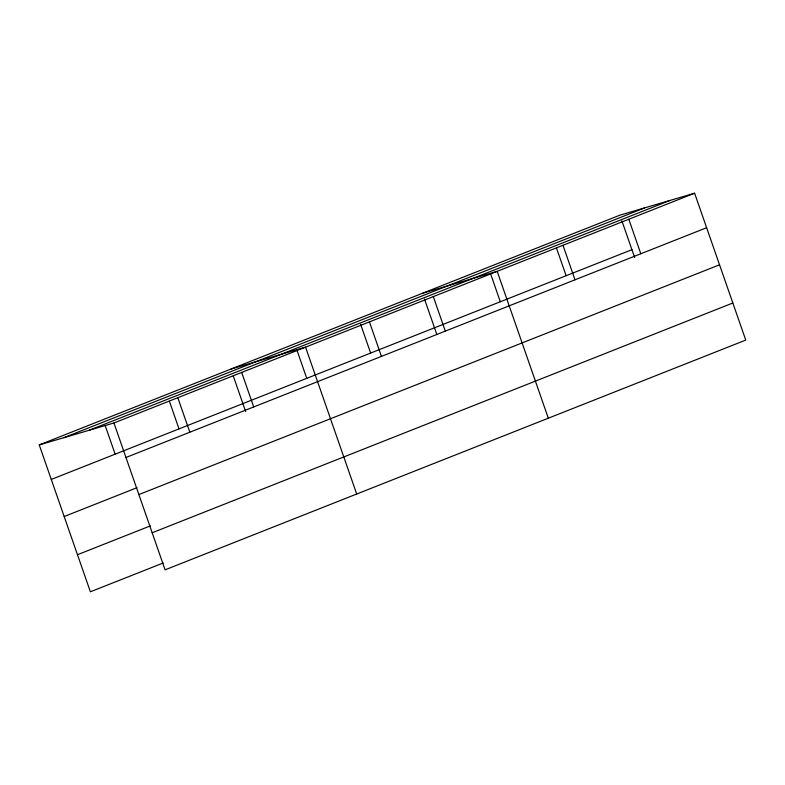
<?xml version="1.0" encoding="UTF-8"?>
<svg xmlns="http://www.w3.org/2000/svg" width="785" height="785" viewBox="0 0 785 785"><rect width="100%" height="100%" fill="white"/><g stroke="black" fill="none" stroke-linecap="round" stroke-linejoin="round"><path stroke-width="1.18" d="M39.25 444.918L619.914 215.159L694.607 193.208L745.75 340.082L165.085 569.841L113.943 422.978L39.25 444.918L90.393 591.792L163.231 562.973M63.899 437.677L644.563 207.907M89.294 430.219L669.958 200.45M113.943 422.978L694.607 193.208M51.27 479.439L631.935 249.669M125.963 457.488L706.628 227.719M64.184 516.52L137.022 487.691M138.876 494.57L719.531 264.8M77.489 554.72L150.318 525.891M152.172 532.77L732.837 303M422.487 293.276L497.18 271.325L548.322 418.199M230.868 369.097L305.561 347.147L356.704 494.02M628.795 219.25L640.815 253.761M621.916 220.909L634.672 257.539M562.982 245.283L575.003 279.803M556.506 248.099L566.122 275.712M490.703 274.142L500.32 301.754M433.31 296.602L445.321 331.123M424.489 299.026L436.852 334.538M369.431 321.879L381.451 356.39M360.619 324.303L370.638 353.064M296.75 349.58L306.758 378.341M241.682 372.424L253.702 406.944M233.273 376.005L245.626 411.477M177.812 397.701L189.833 432.211M169.403 401.272L179.019 428.895M105.131 425.401L115.14 454.162"/></g></svg>
